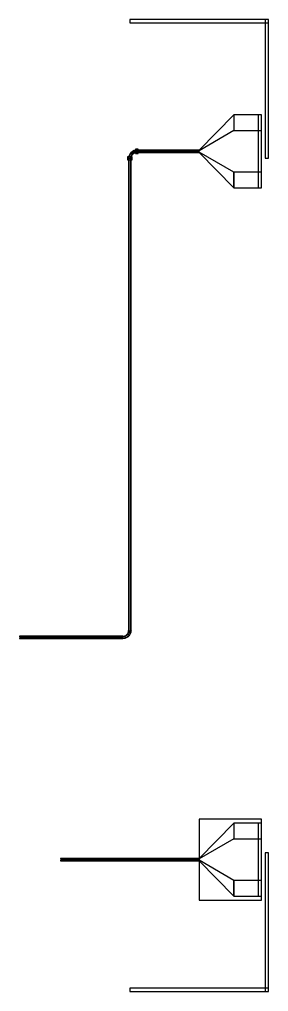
# Model space of a CAD drawing. Extents: x 0 to 42, y 0 to 14.
# Drawn here: x 38.41 to 42, y 0 to 14 of the extents above; entities that cross this region are included whole.
import ezdxf

# ---------------------------------------------------------------- set-up
doc = ezdxf.new("R2010")
doc.units = 0
doc.layers.add('MSgnd', color=3, linetype='CONTINUOUS')

msp = doc.modelspace()

# ---------------------------------------------------------------- linework, layer by layer
at = {"layer": 'MSgnd', "linetype": 'CONTINUOUS'}
for points in [[(42, 14), (40, 14), (40, 13.95), (42, 13.95), (42, 14)], [(41.95, 14), (41.95, 12), (42, 12), (42, 14), (41.95, 14)], [(41, 12.1096), (41, 12.1174), (41.5, 12.625), (41.5, 12.4), (41, 12.1096)], [(41.5, 12.4), (41.9, 12.4), (41.9, 12.625), (41.5, 12.625), (41.5, 12.4)], [(41.9, 12.625), (41.85, 12.625), (41.85, 11.575), (41.9, 11.575), (41.9, 12.625)], [(39.9904, 12), (39.990817, 12.009552), (39.992065, 12.019032), (39.994135, 12.028367), (39.99701, 12.037485), (40.000669, 12.046319), (40.005084, 12.0548), (40.010221, 12.062864), (40.016042, 12.07045), (40.022501, 12.077499), (40.02955, 12.083958), (40.037136, 12.089779), (40.0452, 12.094916), (40.053681, 12.099331), (40.062515, 12.10299), (40.071633, 12.105865), (40.080968, 12.107935), (40.090448, 12.109183), (40.1, 12.1096), (40.1, 12.1174), (40.089768, 12.116953), (40.079614, 12.115616), (40.069615, 12.1134), (40.059847, 12.11032), (40.050385, 12.106401), (40.0413, 12.101671), (40.032662, 12.096168), (40.024537, 12.089934), (40.016986, 12.083014), (40.010066, 12.075463), (40.003832, 12.067338), (39.998329, 12.0587), (39.993599, 12.049615), (39.98968, 12.040153), (39.9866, 12.030385), (39.984384, 12.020386), (39.983047, 12.010232), (39.9826, 12), (39.9904, 12)], [(40.0135, 12), (40.013829, 12.007539), (40.014814, 12.015021), (40.016447, 12.022388), (40.018717, 12.029585), (40.021604, 12.036556), (40.025089, 12.04325), (40.029143, 12.049614), (40.033737, 12.055601), (40.038835, 12.061165), (40.044399, 12.066263), (40.050386, 12.070857), (40.05675, 12.074911), (40.063444, 12.078396), (40.070415, 12.081283), (40.077612, 12.083553), (40.084979, 12.085186), (40.092461, 12.086171), (40.1, 12.0865), (40.1, 12.1135), (40.090108, 12.113068), (40.080291, 12.111776), (40.070624, 12.109633), (40.061181, 12.106655), (40.052033, 12.102866), (40.04325, 12.098294), (40.034899, 12.092974), (40.027044, 12.086946), (40.019743, 12.080257), (40.013054, 12.072956), (40.007026, 12.065101), (40.001706, 12.05675), (39.997134, 12.047967), (39.993345, 12.038819), (39.990367, 12.029376), (39.988224, 12.019709), (39.986932, 12.009892), (39.9865, 12), (40.0135, 12)], [(40.0174, 12), (40.017714, 12.007199), (40.018655, 12.014343), (40.020215, 12.021378), (40.022381, 12.028251), (40.025139, 12.034908), (40.028466, 12.0413), (40.032338, 12.047377), (40.036725, 12.053094), (40.041593, 12.058407), (40.046906, 12.063275), (40.052623, 12.067662), (40.0587, 12.071534), (40.065092, 12.074861), (40.071749, 12.077619), (40.078622, 12.079785), (40.085657, 12.081345), (40.092801, 12.082286), (40.1, 12.0826), (40.1, 12.0904), (40.092121, 12.090056), (40.084302, 12.089027), (40.076603, 12.08732), (40.069081, 12.084948), (40.061795, 12.08193), (40.0548, 12.078289), (40.048149, 12.074051), (40.041892, 12.06925), (40.036078, 12.063922), (40.03075, 12.058108), (40.025949, 12.051851), (40.021711, 12.0452), (40.01807, 12.038205), (40.015052, 12.030919), (40.01268, 12.023397), (40.010973, 12.015698), (40.009944, 12.007879), (40.0096, 12), (40.0174, 12)], [(40.12, 12.1324), (40.08, 12.1324), (40.08, 12.0676), (40.12, 12.0676), (40.12, 12.1324)], [(41, 12.1174), (40.1, 12.1174), (40.1, 12.1096), (41, 12.1096), (41, 12.1174)], [(41, 12.1135), (40.1, 12.1135), (40.1, 12.0865), (41, 12.0865), (41, 12.1135)], [(41, 12.0904), (40.1, 12.0904), (40.1, 12.0826), (41, 12.0826), (41, 12.0904)], [(41, 12.0904), (41, 12.0826), (41.5, 11.575), (41.5, 11.8), (41, 12.0904)], [(39.9676, 12.02), (39.9676, 11.98), (40.0324, 11.98), (40.0324, 12.02), (39.9676, 12.02)], [(39.9826, 12), (39.9826, 10), (39.9904, 10), (39.9904, 12), (39.9826, 12)], [(40.0096, 12), (40.0096, 10), (40.0174, 10), (40.0174, 12), (40.0096, 12)], [(41.5, 11.575), (41.9, 11.575), (41.9, 11.8), (41.5, 11.8), (41.5, 11.575)], [(39.9826, 10), (39.9826, 8), (39.9904, 8), (39.9904, 10), (39.9826, 10)], [(40.0096, 10), (40.0096, 8), (40.0174, 8), (40.0174, 10), (40.0096, 10)], [(39.9826, 8), (39.9826, 6), (39.9904, 6), (39.9904, 8), (39.9826, 8)], [(40.0096, 8), (40.0096, 6), (40.0174, 6), (40.0174, 8), (40.0096, 8)], [(39.9826, 6), (39.9826, 5.2), (39.9904, 5.2), (39.9904, 6), (39.9826, 6)], [(40.0096, 6), (40.0096, 5.2), (40.0174, 5.2), (40.0174, 6), (40.0096, 6)], [(39.9, 5.1174), (39.907199, 5.117714), (39.914343, 5.118655), (39.921378, 5.120215), (39.928251, 5.122381), (39.934908, 5.125139), (39.9413, 5.128466), (39.947377, 5.132338), (39.953094, 5.136725), (39.958407, 5.141593), (39.963275, 5.146906), (39.967662, 5.152623), (39.971534, 5.1587), (39.974861, 5.165092), (39.977619, 5.171749), (39.979785, 5.178622), (39.981345, 5.185657), (39.982286, 5.192801), (39.9826, 5.2), (39.9904, 5.2), (39.990056, 5.192121), (39.989027, 5.184302), (39.98732, 5.176603), (39.984948, 5.169081), (39.98193, 5.161795), (39.978289, 5.1548), (39.974051, 5.148149), (39.96925, 5.141892), (39.963922, 5.136078), (39.958108, 5.13075), (39.951851, 5.125949), (39.9452, 5.121711), (39.938205, 5.11807), (39.930919, 5.115052), (39.923397, 5.11268), (39.915698, 5.110973), (39.907879, 5.109944), (39.9, 5.1096), (39.9, 5.1174)], [(39.9, 5.0904), (39.909552, 5.090817), (39.919032, 5.092065), (39.928367, 5.094135), (39.937485, 5.09701), (39.946319, 5.100669), (39.9548, 5.105084), (39.962864, 5.110221), (39.97045, 5.116042), (39.977499, 5.122501), (39.983958, 5.12955), (39.989779, 5.137136), (39.994916, 5.1452), (39.999331, 5.153681), (40.00299, 5.162515), (40.005865, 5.171633), (40.007935, 5.180968), (40.009183, 5.190448), (40.0096, 5.2), (40.0174, 5.2), (40.016953, 5.189768), (40.015616, 5.179614), (40.0134, 5.169615), (40.01032, 5.159847), (40.006401, 5.150385), (40.001671, 5.1413), (39.996168, 5.132662), (39.989934, 5.124537), (39.983014, 5.116986), (39.975463, 5.110066), (39.967338, 5.103832), (39.9587, 5.098329), (39.949615, 5.093599), (39.940153, 5.08968), (39.930385, 5.0866), (39.920386, 5.084384), (39.910232, 5.083047), (39.9, 5.0826), (39.9, 5.0904)], [(38.409, 5.1096), (39.9, 5.1096), (39.9, 5.1174), (38.409, 5.1174), (38.409, 5.1096)], [(38.409, 5.0826), (39.9, 5.0826), (39.9, 5.0904), (38.409, 5.0904), (38.409, 5.0826)], [(41, 1.315), (41.9, 1.315), (41.9, 2.485), (41, 2.485), (41, 1.315)], [(41, 1.9096), (41, 1.9174), (41.5, 2.425), (41.5, 2.2), (41, 1.9096)], [(41.5, 2.2), (41.9, 2.2), (41.9, 2.425), (41.5, 2.425), (41.5, 2.2)], [(41.9, 2.425), (41.85, 2.425), (41.85, 1.375), (41.9, 1.375), (41.9, 2.425)], [(42, 0), (42, 2), (41.95, 2), (41.95, 0), (42, 0)], [(41, 1.9174), (39, 1.9174), (39, 1.9096), (41, 1.9096), (41, 1.9174)], [(41, 1.8904), (39, 1.8904), (39, 1.8826), (41, 1.8826), (41, 1.8904)], [(41, 1.8904), (41, 1.8826), (41.5, 1.375), (41.5, 1.6), (41, 1.8904)], [(41.5, 1.375), (41.9, 1.375), (41.9, 1.6), (41.5, 1.6), (41.5, 1.375)], [(42, 0.05), (40, 0.05), (40, 0), (42, 0), (42, 0.05)]]:
    msp.add_lwpolyline(points, close=True, dxfattribs=at)

doc.saveas('drawing.dxf')
